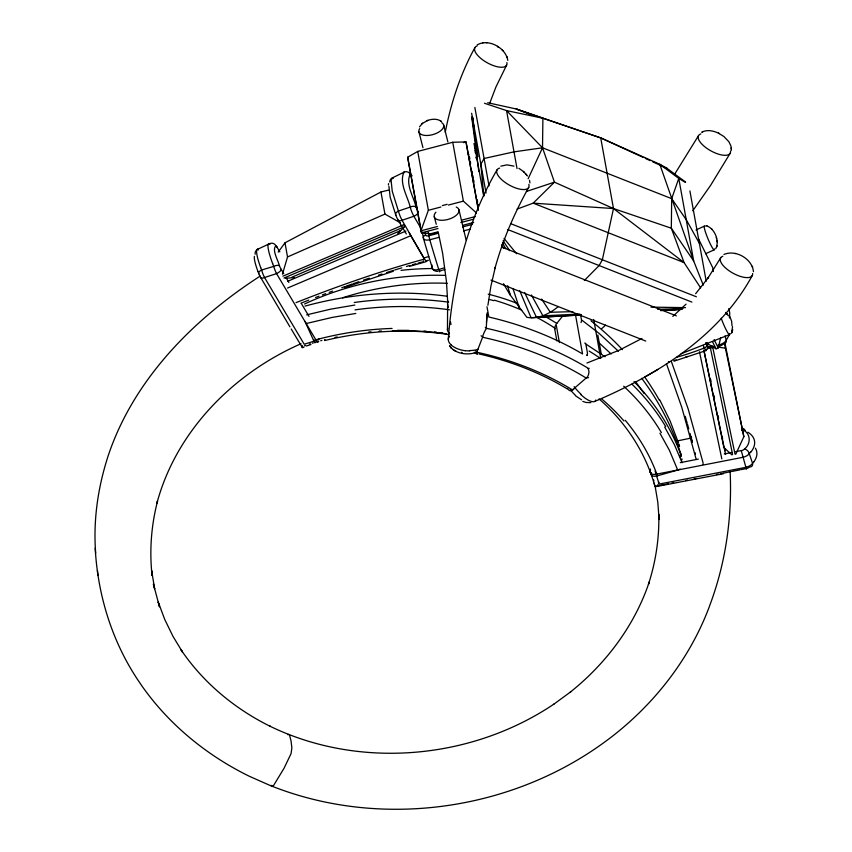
<?xml version="1.0" encoding="UTF-8"?>
<svg xmlns="http://www.w3.org/2000/svg" width="852" height="852" viewBox="0 0 852 852"><rect width="100%" height="100%" fill="white"/><g stroke="black" fill="none" stroke-linecap="round" stroke-linejoin="round"><path stroke-width="1.28" d="M753.445 271.65C752.284 258.859 735.702 249.274 723.923 254.482M447.46 329.607L447.641 300.724L447.705 301.991L446.416 281.181L442.635 253.3L438.12 231.701M719.365 133.583L718.46 133.146L723.912 136.522L728.875 141.72L730.963 146.043L731.24 150.463M732.006 325.773L731.623 321.161L729.642 316.198M486.268 328.201L487.067 312.908M486.492 322.29L486.961 314.761M746.384 469.069L741.272 450.676A4.122 2.045 -11.7 0 0 744.488 449.004C751.624 443.519 750.58 432.124 741.591 429.312M388.405 185.012L388.587 183.617M448.269 339.245C452.721 280.202 466.928 221.382 497.004 169.899M715.701 248.795C719.908 240.956 714.647 228.123 706.116 225.663M487.898 305.335L490.869 286.347L495.321 267.123L494.895 268.593C502.648 240.253 514.416 213.106 528.698 187.451M388.938 186.343L390.184 197.27L395.892 215.343A4.611 0.703 64.1 0 0 398.022 219.869L401.888 226.419M729.418 317.945L729.781 313.11L728.843 308.499M445.234 132.294C451.038 102.847 460.421 73.943 474.926 47.584M587.316 354.4L587.071 355.252M717.15 245.621L716.756 247.059M720.632 337.818L718.247 347.914L716.031 348.83L706.276 342.866M423.071 262.075L423.423 260.776M424.051 258.486L402.069 220.295A9.138 1.81 67.8 0 1 398.416 211.03L392.25 191.274L391.1 180.411L392.463 177.823L404.114 172.168A9.202 0.767 63.9 0 1 404.487 172.562M282.438 274.227L287.529 256.953L284.983 242.82L380.95 191.998L388.416 190.134M489.762 103.145L495.981 86.883L506.599 65.167M478.249 208.516L466.012 141.933L452.753 142.263L417.736 151.422L428.364 210.295L420.931 230.807L421.516 232.83L432.028 233.821M448.535 337.871L449.536 336.157M730.058 333.59L726.277 340.172A9.138 5.069 -13.9 0 1 718.641 344.975M735.798 454.159L743.849 436.682L724.935 343.047M528.112 178.803L542.522 147.79L542.894 118.236L516.184 108.96L487.695 102.719M650.427 469.005L650.246 472.296L649.799 469.857M731.719 332.738L732.539 326.71M419.503 126.873L422.571 123.231L421.996 123.7M698.512 135.649L674.635 174.234M730.196 153.232L710.632 185.321L692.761 210.817M720.707 257.773L707.661 278.551L708.544 277.347L695.637 293.716M752.263 275.558C718.96 336.891 657.052 374.837 594.653 401.484A13.675 5.229 45.3 0 1 593.194 401.739L591.32 401.441A16.88 6.55 46.2 0 1 584.483 397.703L580.957 394.785M723.199 343.686L722.879 344.133A4.654 3.664 31 0 0 726.213 340.172M753.69 461.922L752.572 463.382A4.718 3.387 42.4 0 1 749.419 466.992A4.1 2.034 -11.7 0 1 746.096 468.621L741.133 469.622M278.21 252.107L284.983 242.82M556.803 323.419L562.576 316.156M750.718 451.986L749.27 453.679L752.572 463.382A8.019 4.484 -15.2 0 1 746.118 467.184M399.226 232.191L400.642 230.541L292.012 277.156M584.323 280.521L599.126 265.547L602.353 259.753L613.483 208.548L600.724 137.896L516.184 108.96L531.02 114.807M686.041 304.175L672.782 316.401M397.746 233.395L403.965 227.431M601.778 328.606L605.612 325.134M570.286 692.133C606.038 663.601 634.612 625.549 649.245 582.022L648.447 584.323C655.752 561.819 659.352 538.187 658.788 514.533L659.128 519.539L657.787 502.116L655.039 485.704M422.134 123.583L427.747 120.398L427.044 120.654C431.644 118.886 437.502 118.332 441.57 121.612M471.603 223.938L473.669 222.34M553.449 704.466L570.861 691.728M477.216 44.858C488.643 38.276 505.822 47.818 507.813 60.428M558.358 306.518C549.646 313.738 538.496 319.383 526.898 317.338L509.965 294.707L503.479 283.695M260.233 276.048C193.372 319.212 133.391 379.555 107.927 456.523L107.235 458.759C97.682 489.165 93.156 521.317 95.68 553.161M257.464 249.359L269.637 243.651L270.009 244.119M553.938 704.103C471.454 759.622 359.459 769.782 269.626 726.053L270.35 726.405C234.832 708.875 203.394 682.825 181.114 649.948L182.498 652.025L172.988 636.38L164.755 619.489L158.206 601.991L159.494 606.837L153.371 584.003L154.67 588.87L151.603 570.542L152.082 575.515C149.313 550.584 151.273 525.269 157.577 501.008L156.875 503.319C176.226 431.037 233.491 373.314 301.044 343.729M641.961 338.468L619.191 350.236L586.953 363.005M594.653 401.484L595.591 400.621A16.742 6.379 44.1 0 0 595.857 399.971M437.427 226.494L420.931 230.807L407.65 157.215L417.736 151.422M645.241 376.712L658.063 369.385M403.933 172.147C398.768 183.617 408.204 197.163 410.685 208.719A9.202 1.81 67.8 0 0 413.859 216.259A4.675 2.205 -30.4 0 0 418.353 211.722M701.697 132.252C707 129.302 713.561 130.771 718.747 133.285M287.646 734.626L288.807 734.445L289.616 735.404L291.065 741.027L291.863 747.854L291.075 753.583L284.025 768.291L273.471 785.661L271.831 786.236L249.125 776.172C206.653 755.309 168.909 724.498 141.698 685.636L140.314 683.57C112.784 643.888 97.799 596.293 95.211 548.219M410.195 174.191C405.254 184.405 413.752 196.929 416.149 207.26A4.611 0.703 64.2 0 0 418.268 211.743M696.02 230.008L704.38 226.1M304.59 303.994C348.276 283.673 396.798 273.939 444.925 275.388M702.847 131.666L702.304 131.911M705.69 253.694L714.21 249.806M500.827 166.161L507.004 164.862L514.001 166.119M287.529 256.953L384.944 214.076L400.451 222.862M282.939 276.165L403.773 224.747L404.849 226.579L284.014 278.008M287.571 281.33L405.914 231.062M287.561 288.04L410.781 235.695L424.573 259.04A6.007 0.916 64.1 0 0 426.383 261.468M729.525 334.602L681.163 353.729M296.049 302.63C338.116 285.942 380.908 270.979 424.573 259.04M300.884 303.205L308.775 300.117M706.191 350.534L674.007 361.184M315.56 297.497L318.957 296.198M442.38 205.588L447.151 204.331M322.354 294.909L325.762 293.631M517.058 209.113L533.192 203.159L613.483 208.548L671.323 228.208L693.677 260.957L703.273 285.186M329.17 292.353L332.589 291.096M318.19 341.514L318.829 341.247L318.233 341.375M341.716 287.763L345.145 286.528M346.285 286.123L352.014 284.099M344.751 287.486L393.273 271.266M353.165 283.695L358.905 281.703M363.516 280.127L369.278 278.178M433.348 233.949L436.991 232.713M398.416 211.04L410.227 207.089A4.665 2.758 -19.6 0 1 416.202 207.228M526.344 191.498L554.439 182.168L613.483 208.548L684.06 262.586L700.621 287.859M302.567 346.338L301.928 345.411M304.59 345.667L305.559 345.358M378.522 275.132L382.005 274.014M316.262 340.512L276.559 273.62L264.535 277.528L304.207 344.229L316.262 340.512A5.687 1.129 72.3 0 0 318.094 341.918M306.283 346.018L310.959 344.549M342.557 297.785C376.286 286.986 411.899 281.927 447.311 283.301M386.648 272.523L393.624 270.34M309.425 344.133L310.394 343.825M394.785 269.977L401.793 267.847M312.343 343.239L313.312 342.941M438.663 269.541L444.339 267.847M439.888 271.021L441.837 270.435M406.468 266.463L409.982 265.419M442.806 270.148L444.755 269.562M659.959 433.242L669.331 450.144L677.702 470.048L678.724 469.708A6.049 2.971 -18.3 0 0 680.152 469.047M315.261 342.355L316.241 342.078M424.221 257.858L428.716 256.558M412.325 264.748L415.851 263.737M677.734 470.038L656.583 476.066L659.203 484.064L746.139 467.29M409.642 266.335L426.117 261.681M418.194 263.066L421.729 262.086M476.587 352.44C468.004 355.167 457.013 354.336 450.719 347.307M314.899 342.866A6.049 0.618 69.1 0 1 313.909 341.141L305.996 323.6L332.291 317.391L355.817 313.451M313.557 340.406C339.149 333.398 365.551 329.266 392.08 328.446M304.973 306.113C351.184 293.418 399.929 289.829 447.438 296.283M306.656 314.867L330.491 309.191L354.847 305.048M463.477 142.603L466.012 141.933L478.366 210.369M428.364 210.295L440.867 207.025M448.376 205.066L463.382 201.136L476.492 212.989M461.539 220.178L475.491 216.525M438.013 228.506L421.516 232.83L418.257 214.747M460.847 222.532L473.542 219.209M428.151 232.17L428.535 234.289L437.289 232M463.552 225.12L472.306 222.83M425.233 232.937L425.617 235.045A3.003 1.48 -16.1 0 0 428.801 235.759L437.736 233.416M462.551 226.93L472.477 224.332M438.727 237.399L429.791 239.742A5.996 2.961 -16.1 0 1 423.444 238.315L422.272 231.978M463.541 230.903L470.496 229.081M320.703 340.725L321.95 340.417M427.118 260.616L428.45 260.275M324.431 339.799L325.059 339.639M324.633 340.566C365.21 330.704 407.703 328.265 449.036 334.602M676.424 441.102L691.717 437.949M334.985 337.392L337.211 336.934M707.309 347.254L713.017 346.114M707.309 348.628L709.46 348.191M710.525 347.978L714.764 347.126M724.328 453.956L731.836 452.455M735.596 451.709L741.24 450.57M720.345 473.765L722.315 473.371M723.295 473.179L727.246 472.391M728.236 472.189L731.208 471.603M732.198 471.401L740.132 469.814M698.374 459.1L680.311 462.636M716.415 474.543L718.374 474.149M723.518 473.701L656.029 486.62M694.178 478.909L696.084 478.536M685.679 480.549L687.553 480.187M671.877 483.169L673.687 482.828M665.604 484.341L657.723 485.8M666.498 484.181L668.277 483.851M368.788 332.046L371.067 331.822M285.356 278.306L294.323 277.56M482.594 42.728L483.127 42.685M379.076 331.13L381.366 330.981M590.873 402.645L586.091 402.485L582.811 401.388M581.245 314.91L531.041 317.69L519.741 290.681M660.513 310.511L681.653 309.34M581.426 314.974L536.568 317.498L524.587 292.417M660.588 310.533L681.696 309.351M579.914 314.047L542.926 315.836L531.35 294.984M660.513 310.171L681.653 309.148M662.931 310.085L681.525 309.18M573.726 389.577L572.757 389.62L586.155 378.032A269.828 191.988 3.8 0 0 482.573 337.254L476.918 351.865L475.448 350.864M586.485 377.755L588.572 377.67M674.965 309.191L681.589 308.935M430.601 234.236L428.535 234.289M572.863 311.651L550.328 312.279L541.606 299.073M657.712 309.308L682.899 308.605M589.233 368.341L588.306 368.362A276.208 197.568 3.6 0 0 486.705 328.361A6.22 1.182 -67.5 0 0 482.498 337.136M397.469 330.331L409.003 330.374M469.718 350.971L465.192 350.715M650.981 307.135L685.509 307.636M486.982 42.717L486.449 42.685M279.829 251.904L277.241 247.538A4.122 0.628 64.1 0 0 275.846 245.791C271.671 249.817 278.018 260.094 279.477 265.856A4.122 0.628 64.1 0 0 281.181 269.36L283.769 273.737M423.976 331.055L426.277 331.236M706.894 225.716L706.351 225.663M434.318 331.96L436.362 332.173M440.441 332.663L442.486 332.919M717.682 347.094L725.435 348.18L743.849 436.682M461.55 352.334L462.125 352.472M489.186 299.446L493.84 300.671M735.031 253.427L735.542 253.566M484.49 103.262L506.557 110.6L542.894 118.236L600.724 137.896L659.778 164.276L667.052 168.387L685.626 182.104M581.533 399.79L575.366 395.679M663.335 166.928L667.052 168.387L652.579 161.731M510.795 223.693L696.382 296.784M507.568 229.486L691.909 302.098M501.796 247.091L676.35 315.847M490.976 280.095L645.731 341.045M600.724 137.896L642.93 157.3M645.347 158.408L650.172 160.623M685.413 182.403L678.778 178.43L659.778 164.276L693.677 260.957L678.778 178.43L671.685 198.665L671.323 228.208L684.06 262.586L533.192 203.159L554.439 182.168L542.522 147.79L506.557 110.6L517.036 168.621M453.062 349.629L455.958 351.365L455.309 350.981M518.911 168.323L523.362 171.433L527.473 175.97M498.015 46.796L497.376 46.402L498.345 46.998M555.174 328.765L554.514 327.913L556.867 340.885M440.931 121.112L440.239 120.675M552.554 326.593L552 326.241A245.749 232.33 -38.9 0 0 536.249 317.136M552.831 326.763L555.025 328.19M485.299 327.402L486.716 328.35M474.234 352.313L476.854 354.081M481.092 335.784L482.69 336.87M706.116 343.441L706.649 343.825M605.08 356.775L585.846 344.038L587.422 352.824M598.679 342.483L611.14 353.974M723.838 447.311L703.858 349.97M599.009 398.906C625.123 421.591 645.028 451.56 654.528 484.894M524.534 172.509L523.362 171.433M725.627 312.45L728.449 315.794M723.454 447.119L731.943 454.936M503.01 50.79L502.201 50.012M451.07 344.922L449.483 343.068A16.742 8.595 15.7 0 1 448.578 337.882M618.424 351.237L599.297 333.547L581.469 319.841L580.574 314.91M655.145 486.268L655.177 486.29A6.56 3.259 -11.8 0 1 654.666 485.342L654.272 483.19M633.994 381.579C654.73 402.559 671.323 427.853 681.142 455.735A6.049 2.993 -18.2 0 1 680.397 457.109M711.984 229.305L711.516 228.741M625.23 420.281C639.096 436.735 650.268 455.543 657.435 475.853M727.086 313.962L727.555 314.537L726.852 313.685M504.054 238.453L516.621 253.758M526.611 174.809L525.961 174.01M641.726 378.341C659.086 401.441 672.484 427.502 681.163 455.064L680.972 453.967M635.805 381.93L644.187 393.613M449.494 345.592L451.336 348.117L450.165 346.508M503.106 240.754L509.645 250.658M258.465 249.966L257.9 249.21A4.718 4.643 -82.8 0 0 255.153 254.226M664.698 427.086L674.401 444.648L682.09 462.742M302.151 347.233L291.203 328.978M289.936 326.859L260.616 277.401A4.1 0.618 64.1 0 1 258.848 273.737L258.071 271.681M309.01 316.39L301.608 303.908M402.378 227.239L406.34 233.959M286.347 278.103L288.913 282.459M420.324 227.239L413.859 216.259L402.069 220.295A4.611 2.173 -30.4 0 1 397.969 219.901M271.032 785.278L271.532 786.023C381.792 829.656 513.458 810.625 608.04 739.536L608.626 739.131C653.292 705.403 689.257 659.81 709.098 607.295L709.908 604.995C725.829 562.544 732.251 516.855 730.132 471.635M699.354 243.267L686.233 219.688L671.685 198.665L542.522 147.79L514.012 151.858L484.074 158.483L480.847 164.276L483.819 196.045M502.414 242.852L505.63 248.635M659.799 399.961L670.13 421.016L678.533 443.051M705.722 342.877L707.767 346.626L707.245 343.026M698.629 239.103L712.687 267.592L713.39 271.522M714.146 339.597L718.247 347.914L717.789 345.326M712.517 341.705L716.031 348.83M703.209 345.475L704.402 347.904A5.996 0.724 67.5 0 0 706.212 349.693M439.312 270.861L439.302 270.84A9.649 0.959 75.9 0 1 439.099 270.382L438.759 269.551M501.753 244.652L503.468 248.23M306.006 323.632L305.634 322.759A6.049 0.628 69.2 0 1 305.101 321.438M752.667 267.187L752.284 266.271M671.482 361.866L688.182 409.003L703.049 462.796M666.434 363.644L681.728 407.149L696.244 459.526M272.725 263.715L273.737 266.388A8.062 1.555 69.1 0 0 276.559 273.598M650.172 471.71L651.194 474.564L650.8 472.37M260.797 267.784L261.617 270.009A8.019 1.555 68.9 0 0 264.535 277.496A4.643 1.821 -29.6 0 1 260.542 277.433M507.025 56.743L507.355 57.67M513 288.668L519.209 307.561L518.591 304.984M678.884 444.126L679.577 446.278M438.024 271.362A6.156 4.239 -12.2 0 1 432.582 268.529L432.454 268.497A154.734 6.805 75.3 0 1 423.433 238.347A3.014 2.62 -10.2 0 1 425.606 235.024M725.02 335.912L726.277 340.172M716.607 238.677L716.266 237.484M685.232 416.319L686.211 419.727M407.65 157.215L417.32 209.581M686.531 420.867L687.181 423.135M687.5 424.275L688.757 428.822M418.95 131.943L422.954 147.673M434.254 216.706L436.277 224.278M689.992 433.391L691.419 438.78M458.972 209.805L466.129 240.136M691.781 440.164L692.282 442.092M507.654 285.761L509.965 294.707L509.421 292.119M443.647 124.978L447.864 141.911M529.518 180.283L529.912 182.946M718.96 346.434L718.651 345.06M554.503 327.839L556.1 324.25L559.413 342.557M655.113 471.081L656.477 476.087A6.049 2.961 -18.2 0 1 651.397 475.065M472.668 117.065L473.211 119.663M734.988 454.031L712.528 346.359L710.153 346.839L732.613 454.51M704.05 351.226L725.584 454.478M699.471 351.769L721.814 458.898M713.944 395.371L714.487 397.969M710.568 379.236L711.111 381.834M718.055 415.627L718.587 418.225M432.465 268.54L431.783 264.78M428.812 235.823L429.791 239.742A138.514 6.092 75.3 0 0 438.716 269.381M724.722 344.293L725.435 348.18M689.907 190.933L706.202 281.213M724.541 448.258L724.988 450.772M722.177 436.267L722.624 438.801M695.211 452.827L695.424 453.999M691.334 436.735L691.43 437.3M691.941 440.122L692.25 441.9L692.09 440.164M681.834 458.77L682.037 459.867M653.686 479.942L653.889 481.029M650.3 469.622L650.502 470.719M597.848 335.049L601.192 353.601M593.706 319.543L600.735 358.468M575.377 314.207L582.555 353.942A278.742 203.82 2.7 0 0 488.835 317.019L486.982 306.773M474.862 107.448L489.037 185.949M471.635 113.252L486.055 193.063M474.255 143.85L483.68 196.013M469.463 156.832L469.857 159.036M470.261 161.241L470.655 163.446M472.051 171.167L472.445 173.371M472.849 175.576L473.243 177.78M473.637 179.985L474.042 182.19M477.226 199.837L477.621 202.041M478.025 204.246L478.419 206.461M452.753 142.263L463.382 201.136M447.524 303.749L448.227 307.615M380.95 191.998L384.944 214.076M472.327 117.15L474.191 127.598M450.516 321.981L450.974 324.537M707.82 346.2L707.831 346.274A3.014 2.62 -10.4 0 1 706.755 349.416M471.997 117.214L477.929 156.576M717.203 241.776L717.033 240.615M474.181 143.541L474.266 144.201M471.763 117.256L478.792 171.263M474.404 145.362L474.798 148.642M474.99 150.165L475.32 152.891M475.842 157.205L475.938 158.046M97.437 570.52L97.905 575.494M731.325 147.822L731.389 148.717M587.465 353.239L587.465 353.388A6.039 2.205 -56.8 0 1 586.964 355.55M488.217 294.153A251.968 237.964 -38 0 1 516.674 303.184M545.504 316.72A251.968 237.964 -38 0 1 556.803 323.43M476.811 353.399A6.422 1.214 -67.5 0 1 477.024 351.908M476.811 352.238A249.647 177.631 3.8 0 1 572.406 389.886M478.973 353.921A243.534 172.242 4 0 1 567.198 388.863M572.491 390.163A6.422 4.175 -82.2 0 1 567.602 388.405M494.394 300.192A245.749 232.33 -38.9 0 1 521.733 310.16M588.104 368.639A6.22 4.132 -74 0 1 586.57 377.958M752.635 273.545A18.116 7.317 29.1 0 1 732.177 272.736A18.116 7.317 29.1 0 1 722.858 256.25M581.16 394.338A24.74 9.574 46.1 0 1 574.11 386.659M575.462 395.317A16.816 6.124 48 0 1 570.329 389.673M730.547 151.166A18.116 7.295 29.1 0 1 710.089 150.41A18.116 7.295 29.1 0 1 700.876 133.924M506.876 62.558A18.116 7.306 29.1 0 1 487.056 62.675A18.116 7.306 29.1 0 1 477.173 45.901M528.826 184.351A18.116 7.317 29.1 0 1 509.283 185.065A18.116 7.317 29.1 0 1 499.602 168.089M451.102 344.922A13.675 7.178 14.7 0 0 453.296 346.626L455.98 348.138A16.88 9.042 14.2 0 0 465.181 350.704M478.462 349.15A24.74 13.227 14.2 0 1 469.495 350.566M441.805 122.709A12.833 6.326 -16 0 1 432.55 134.68A12.833 6.326 -16 0 1 419.674 128.599M439.685 271.788A10.096 1.001 75.9 0 1 439.525 271.756M438.62 269.402A5.847 2.876 -17.1 0 1 432.166 268.646M467.812 153.435A4.494 3.898 -10.2 0 1 468.919 154.734M302.077 346.413A6.56 1.001 64.3 0 1 302.151 346.977M281.267 269.328A4.707 1.842 -29.6 0 1 276.58 273.513M258.806 273.758A4.718 2.183 -21.3 0 1 261.617 270.009L273.737 266.378A4.739 1.992 -21.2 0 1 279.488 265.835M272.64 263.619A41.535 6.305 64.1 0 1 269.008 243.491M269.658 243.693A4.739 4.643 -76.4 0 1 275.878 245.781M260.733 267.709A40.768 6.188 64.1 0 1 257.4 249.21M257.986 271.575A34.527 5.24 64.1 0 1 254.397 256.409M319.223 338.787A4.622 2.194 -28.7 0 1 316.284 340.406M304.068 346.86A8.254 2.684 -76 0 1 303.237 347.541M302.811 347.435A6.273 0.884 -67.8 0 1 302.268 347.35M275.622 246.43A4.707 2.535 -30.4 0 1 277.337 247.485M392.261 330.874A263.587 216.259 3.5 0 1 446.437 333.824M354.272 302.492A291.991 243.704 3.3 0 1 448.621 302.162M355.007 309.872A285.952 239.412 3.4 0 1 449.505 309.808M401.026 270.35A291.991 258.699 -26.3 0 1 432.252 268.54M456.246 207.068A12.833 6.326 -16 0 1 455.554 215.886A12.833 6.326 -16 0 1 439.025 220.04A12.833 6.326 -16 0 1 435.926 212.18M449.483 333.313A12.812 6.017 10.9 0 1 447.694 328.35M410.792 235.695A4.548 0.692 64.1 0 1 409.269 232.702M426.756 260.712A6.007 0.916 64.1 0 1 426.799 261.234M423.146 261.979A5.08 0.767 64.3 0 1 423.082 262.278M410.217 175.15A4.665 2.205 -30.4 0 1 411.921 176.076A4.601 0.703 64.2 0 0 410.195 174.202M395.829 215.364A4.654 2.801 -19 0 1 398.438 211.072M403.965 172.2A4.665 4.601 41.7 0 1 410.249 174.159M393.23 178.494A9.127 0.767 63.9 0 0 392.463 177.812A4.654 4.59 37 0 0 389.79 181.955M722.464 344.645A4.611 2.29 -11.7 0 1 719.461 346.178M722.389 436.65A4.548 2.258 -11.7 0 1 722.475 436.927M703.337 463.946A6.039 2.993 -11.7 0 1 702.772 464.052M729.695 333.579A12.833 1.544 67.5 0 1 726.926 331.29A12.833 1.544 67.5 0 1 721.239 318.297M679.385 445.766A6.102 3.003 -18.2 0 0 678.959 445.287L678.426 444.968A6.049 2.982 -18.3 0 0 678.086 444.829M590.937 320.821A291.991 271.213 -11.3 0 1 622.439 349.682M644.644 376.935A291.991 271.213 -11.3 0 1 659.331 400.195M581.511 320.416A6.06 2.215 -56.9 0 1 581.011 322.588M601.853 399.098A263.587 206.237 -7.7 0 1 623.983 420.984M589.147 351.077A291.991 231.19 -9.6 0 1 599.787 357.957M631.95 384.167A291.991 231.19 -9.6 0 1 665.721 426.639M623.696 386.212A285.952 226.643 -10 0 1 661.397 432.624M679.928 455.138A6.049 2.961 -18.2 0 1 681.153 455.958M584.706 343.132A6.06 2.205 -56.8 0 1 585.686 343.59M749.323 453.69A8.062 4.505 -15.5 0 1 742.955 457.3L655.87 474.276A5.687 3.323 -18.8 0 1 650.449 472.242M744.478 448.993A4.739 3.27 44.4 0 1 749.227 453.679M747.854 432.198A41.535 20.576 -11.7 0 1 750.932 452.007M741.666 428.577A4.739 3.376 -66.3 0 1 745.095 430.697M755.373 448.184A40.768 20.192 -11.7 0 1 753.828 461.933M658.916 482.2A8.254 2.023 -61.2 0 1 658.34 483.041M657.989 484.65A6.273 2.684 -69.3 0 1 655.092 486.545M741.687 430.579A8.062 3.429 -15.1 0 1 743.423 430.59M706.904 345.305A2.961 1.427 -26.3 0 1 704.402 347.904M704.412 347.935A138.514 66.573 -26.3 0 1 676.754 357.19M687.862 356.392A154.734 74.369 -26.3 0 1 685.551 357.137M676.275 359.895A154.734 74.369 -26.3 0 1 673.953 360.534M669.129 361.685A6.156 4.899 17.5 0 1 668.373 361.834M669.108 362.43A5.847 0.66 68.3 0 1 668.511 361.589M669.352 361.962A5.847 0.66 68.3 0 1 669.363 362.334M714.402 248.933A12.833 1.544 67.5 0 1 707.959 238.762A12.833 1.544 67.5 0 1 705.03 226.462M732.539 330.161L731.548 333.025L732.613 329.554L732.539 330.161M477.354 354.155A6.422 1.214 -67.5 0 0 477.45 354.102"/></g></svg>
